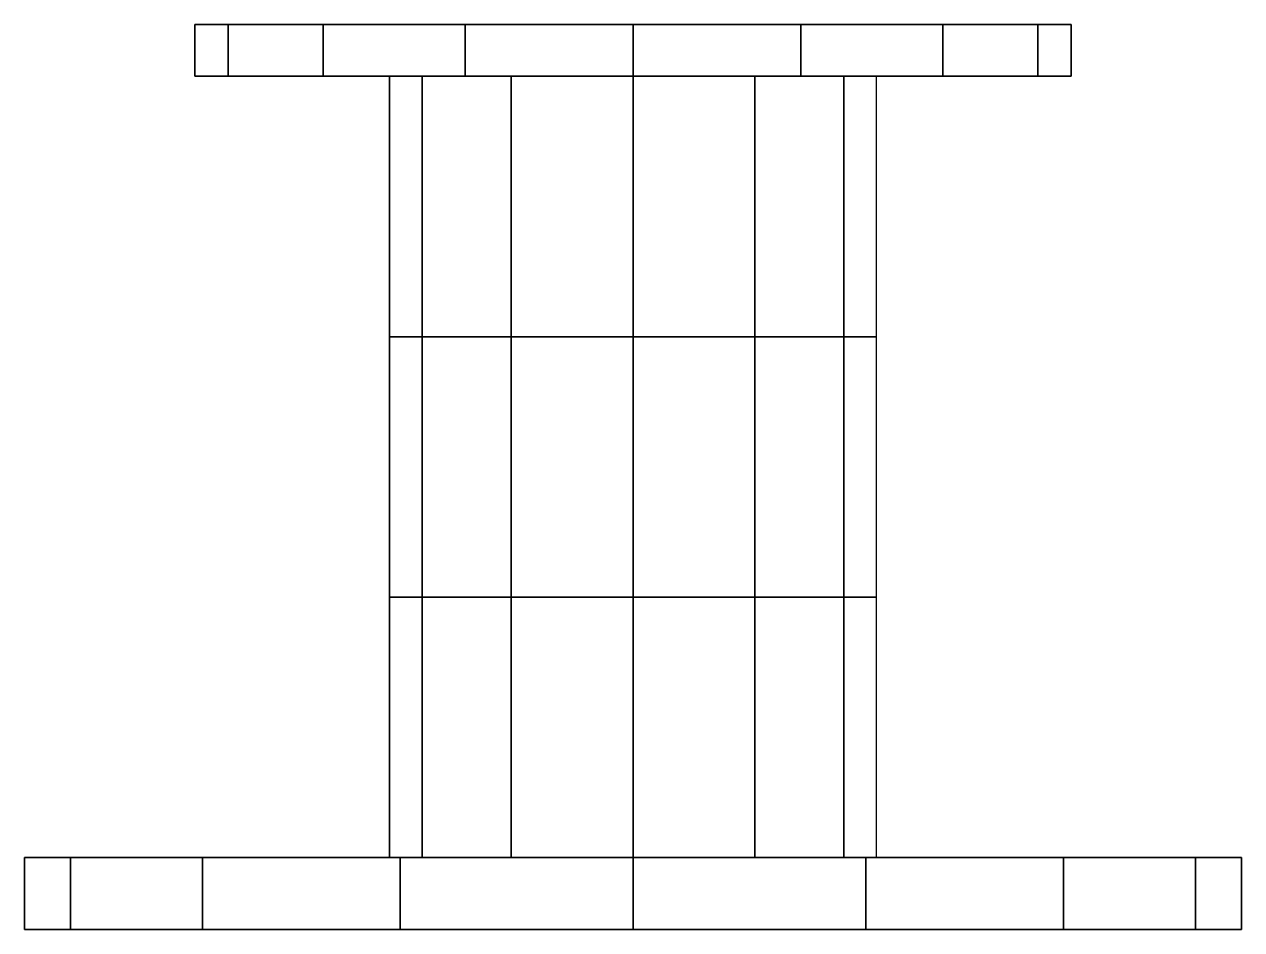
# Model space of a CAD drawing. Extents: x -10 to 10, y -14.3 to 0.6.
import ezdxf

# ---------------------------------------------------------------- set-up
doc = ezdxf.new("R2010")
doc.units = 0
doc.layers.get('0').update_dxf_attribs({"linetype": 'CONTINUOUS'})
doc.layers.add('ESCOVADO', color=5, linetype='CONTINUOUS')

msp = doc.modelspace()

# ---------------------------------------------------------------- linework, layer by layer
at = {"color": 5, "linetype": 'CONTINUOUS'}
for points in [[(-6.652, 0.558, 2.755), (-7.2, 0.558), (-7.2, -0.295), (-6.652, -0.295, 2.755)], [(-7.2, 0.558), (-6.652, 0.558, -2.755), (-6.652, -0.295, -2.755), (-7.2, -0.295)], [(-6.652, 0.558, 2.755), (-6.652, -0.295, 2.755), (-5.091, -0.295, 5.091), (-5.091, 0.558, 5.091)], [(-6.652, 0.558, -2.755), (-5.091, 0.558, -5.091), (-5.091, -0.295, -5.091), (-6.652, -0.295, -2.755)], [(-5.091, 0.558, 5.091), (-5.091, -0.295, 5.091), (-2.755, -0.295, 6.652), (-2.755, 0.558, 6.652)], [(-5.091, 0.558, -5.091), (-2.755, 0.558, -6.652), (-2.755, -0.295, -6.652), (-5.091, -0.295, -5.091)], [(-2.755, 0.558, 6.652), (-2.755, -0.295, 6.652), (0, -0.295, 7.2), (0, 0.558, 7.2)], [(-2.755, 0.558, -6.652), (0, 0.558, -7.2), (0, -0.295, -7.2), (-2.755, -0.295, -6.652)], [(0, 0.558, 7.2), (0, -0.295, 7.2), (2.755, -0.295, 6.652), (2.755, 0.558, 6.652)], [(0, 0.558, -7.2), (2.755, 0.558, -6.652), (2.755, -0.295, -6.652), (0, -0.295, -7.2)], [(2.755, 0.558, 6.652), (2.755, -0.295, 6.652), (5.091, -0.295, 5.091), (5.091, 0.558, 5.091)], [(2.755, -0.295, -6.652), (2.755, 0.558, -6.652), (5.091, 0.558, -5.091), (5.091, -0.295, -5.091)], [(5.091, 0.558, -5.091), (6.652, 0.558, -2.755), (6.652, -0.295, -2.755), (5.091, -0.295, -5.091)], [(6.652, 0.558, 2.755), (5.091, 0.558, 5.091), (5.091, -0.295, 5.091), (6.652, -0.295, 2.755)], [(6.652, 0.558, -2.755), (7.2, 0.558), (7.2, -0.295), (6.652, -0.295, -2.755)], [(7.2, 0.558), (6.652, 0.558, 2.755), (6.652, -0.295, 2.755), (7.2, -0.295)], [(-9.239, -13.132, 3.827), (-10, -13.132), (-10, -14.317), (-9.239, -14.317, 3.827)], [(-10, -13.132), (-9.239, -13.132, -3.827), (-9.239, -14.317, -3.827), (-10, -14.317)], [(-9.239, -13.132, 3.827), (-9.239, -14.317, 3.827), (-7.071, -14.317, 7.071), (-7.071, -13.132, 7.071)], [(-9.239, -13.132, -3.827), (-7.071, -13.132, -7.071), (-7.071, -14.317, -7.071), (-9.239, -14.317, -3.827)], [(-7.071, -13.132, 7.071), (-7.071, -14.317, 7.071), (-3.827, -14.317, 9.239), (-3.827, -13.132, 9.239)], [(-7.071, -13.132, -7.071), (-3.827, -13.132, -9.239), (-3.827, -14.317, -9.239), (-7.071, -14.317, -7.071)], [(-3.827, -13.132, 9.239), (-3.827, -14.317, 9.239), (0, -14.317, 10), (0, -13.132, 10)], [(-3.827, -13.132, -9.239), (0, -13.132, -10), (0, -14.317, -10), (-3.827, -14.317, -9.239)], [(0, -13.132, 10), (0, -14.317, 10), (3.827, -14.317, 9.239), (3.827, -13.132, 9.239)], [(0, -13.132, -10), (3.827, -13.132, -9.239), (3.827, -14.317, -9.239), (0, -14.317, -10)], [(3.827, -13.132, 9.239), (3.827, -14.317, 9.239), (7.071, -14.317, 7.071), (7.071, -13.132, 7.071)], [(3.827, -14.317, -9.239), (3.827, -13.132, -9.239), (7.071, -13.132, -7.071), (7.071, -14.317, -7.071)], [(7.071, -13.132, -7.071), (9.239, -13.132, -3.827), (9.239, -14.317, -3.827), (7.071, -14.317, -7.071)], [(9.239, -13.132, 3.827), (7.071, -13.132, 7.071), (7.071, -14.317, 7.071), (9.239, -14.317, 3.827)], [(9.239, -13.132, -3.827), (10, -13.132), (10, -14.317), (9.239, -14.317, -3.827)], [(10, -13.132), (9.239, -13.132, 3.827), (9.239, -14.317, 3.827), (10, -14.317)]]:
    msp.add_3dface(points, dxfattribs=at)
at = {"layer": 'ESCOVADO', "color": 5}
for points in [[(-6.652, 0.558, -2.755), (-6.652, 0.558, 2.755), (-7.2, 0.558), (-6.652, 0.558, -2.755)], [(-5.091, 0.558, -5.091), (-5.091, 0.558, 5.091), (-6.652, 0.558, 2.755), (-6.652, 0.558, -2.755)], [(-2.755, 0.558, -6.652), (-2.755, 0.558, 6.652), (-5.091, 0.558, 5.091), (-5.091, 0.558, -5.091)], [(-2.755, 0.558, -6.652), (-2.755, 0.558, 6.652), (0, 0.558, 7.2), (0, 0.558, -7.2)], [(2.755, 0.558, -6.652), (2.755, 0.558, 6.652), (0, 0.558, 7.2), (0, 0.558, -7.2)], [(2.755, 0.558, -6.652), (2.755, 0.558, 6.652), (5.091, 0.558, 5.091), (5.091, 0.558, -5.091)], [(5.091, 0.558, -5.091), (5.091, 0.558, 5.091), (6.652, 0.558, 2.755), (6.652, 0.558, -2.755)], [(6.652, 0.558, -2.755), (6.652, 0.558, 2.755), (7.2, 0.558), (6.652, 0.558, -2.755)], [(-6.652, -0.295, -2.755), (-6.652, -0.295, 2.755), (-7.2, -0.295), (-6.652, -0.295, -2.755)], [(-5.091, -0.295, -5.091), (-5.091, -0.295, 5.091), (-6.652, -0.295, 2.755), (-6.652, -0.295, -2.755)], [(-2.755, -0.295, -6.652), (-2.755, -0.295, 6.652), (-5.091, -0.295, 5.091), (-5.091, -0.295, -5.091)], [(-2.755, -0.295, -6.652), (-2.755, -0.295, 6.652), (0, -0.295, 7.2), (0, -0.295, -7.2)], [(2.755, -0.295, -6.652), (2.755, -0.295, 6.652), (0, -0.295, 7.2), (0, -0.295, -7.2)], [(2.755, -0.295, -6.652), (2.755, -0.295, 6.652), (5.091, -0.295, 5.091), (5.091, -0.295, -5.091)], [(5.091, -0.295, -5.091), (5.091, -0.295, 5.091), (6.652, -0.295, 2.755), (6.652, -0.295, -2.755)], [(6.652, -0.295, -2.755), (6.652, -0.295, 2.755), (7.2, -0.295), (6.652, -0.295, -2.755)], [(-9.239, -13.132, -3.827), (-9.239, -13.132, 3.827), (-10, -13.132), (-9.239, -13.132, -3.827)], [(-7.071, -13.132, -7.071), (-7.071, -13.132, 7.071), (-9.239, -13.132, 3.827), (-9.239, -13.132, -3.827)], [(-3.827, -13.132, -9.239), (-3.827, -13.132, 9.239), (-7.071, -13.132, 7.071), (-7.071, -13.132, -7.071)], [(-3.827, -13.132, -9.239), (-3.827, -13.132, 9.239), (0, -13.132, 10), (0, -13.132, -10)], [(3.827, -13.132, -9.239), (3.827, -13.132, 9.239), (0, -13.132, 10), (0, -13.132, -10)], [(3.827, -13.132, -9.239), (3.827, -13.132, 9.239), (7.071, -13.132, 7.071), (7.071, -13.132, -7.071)], [(7.071, -13.132, -7.071), (7.071, -13.132, 7.071), (9.239, -13.132, 3.827), (9.239, -13.132, -3.827)], [(9.239, -13.132, -3.827), (9.239, -13.132, 3.827), (10, -13.132), (9.239, -13.132, -3.827)], [(-9.239, -14.317, -3.827), (-9.239, -14.317, 3.827), (-10, -14.317), (-9.239, -14.317, -3.827)], [(-7.071, -14.317, -7.071), (-7.071, -14.317, 7.071), (-9.239, -14.317, 3.827), (-9.239, -14.317, -3.827)], [(-3.827, -14.317, -9.239), (-3.827, -14.317, 9.239), (-7.071, -14.317, 7.071), (-7.071, -14.317, -7.071)], [(-3.827, -14.317, -9.239), (-3.827, -14.317, 9.239), (0, -14.317, 10), (0, -14.317, -10)], [(3.827, -14.317, -9.239), (3.827, -14.317, 9.239), (0, -14.317, 10), (0, -14.317, -10)], [(3.827, -14.317, -9.239), (3.827, -14.317, 9.239), (7.071, -14.317, 7.071), (7.071, -14.317, -7.071)], [(7.071, -14.317, -7.071), (7.071, -14.317, 7.071), (9.239, -14.317, 3.827), (9.239, -14.317, -3.827)], [(9.239, -14.317, -3.827), (9.239, -14.317, 3.827), (10, -14.317), (9.239, -14.317, -3.827)]]:
    msp.add_3dface(points, dxfattribs=at)

# ---------------------------------------------------------------- meshes
at = {"layer": 'ESCOVADO'}
mesh = msp.add_polymesh((2, 12), dxfattribs=dict(at, n_close=True))
for k, corner in enumerate([(4, -0.295), (3.464, -0.295, 2), (2, -0.295, 3.464), (0, -0.295, 4), (-2, -0.295, 3.464), (-3.464, -0.295, 2), (-4, -0.295), (-3.464, -0.295, -2), (-2, -0.295, -3.464), (0, -0.295, -4), (2, -0.295, -3.464), (3.464, -0.295, -2), (4, -4.574), (3.464, -4.574, 2), (2, -4.574, 3.464), (0, -4.574, 4), (-2, -4.574, 3.464), (-3.464, -4.574, 2), (-4, -4.574), (-3.464, -4.574, -2), (-2, -4.574, -3.464), (0, -4.574, -4), (2, -4.574, -3.464), (3.464, -4.574, -2)]):
    mesh.set_mesh_vertex(divmod(k, 12), corner)
mesh = msp.add_polymesh((2, 12), dxfattribs=dict(at, n_close=True))
for k, corner in enumerate([(4, -4.574), (3.464, -4.574, 2), (2, -4.574, 3.464), (0, -4.574, 4), (-2, -4.574, 3.464), (-3.464, -4.574, 2), (-4, -4.574), (-3.464, -4.574, -2), (-2, -4.574, -3.464), (0, -4.574, -4), (2, -4.574, -3.464), (3.464, -4.574, -2), (4, -8.853), (3.464, -8.853, 2), (2, -8.853, 3.464), (0, -8.853, 4), (-2, -8.853, 3.464), (-3.464, -8.853, 2), (-4, -8.853), (-3.464, -8.853, -2), (-2, -8.853, -3.464), (0, -8.853, -4), (2, -8.853, -3.464), (3.464, -8.853, -2)]):
    mesh.set_mesh_vertex(divmod(k, 12), corner)
mesh = msp.add_polymesh((2, 12), dxfattribs=dict(at, n_close=True))
for k, corner in enumerate([(4, -8.853), (3.464, -8.853, 2), (2, -8.853, 3.464), (0, -8.853, 4), (-2, -8.853, 3.464), (-3.464, -8.853, 2), (-4, -8.853), (-3.464, -8.853, -2), (-2, -8.853, -3.464), (0, -8.853, -4), (2, -8.853, -3.464), (3.464, -8.853, -2), (4, -13.132), (3.464, -13.132, 2), (2, -13.132, 3.464), (0, -13.132, 4), (-2, -13.132, 3.464), (-3.464, -13.132, 2), (-4, -13.132), (-3.464, -13.132, -2), (-2, -13.132, -3.464), (0, -13.132, -4), (2, -13.132, -3.464), (3.464, -13.132, -2)]):
    mesh.set_mesh_vertex(divmod(k, 12), corner)

doc.saveas('drawing.dxf')
